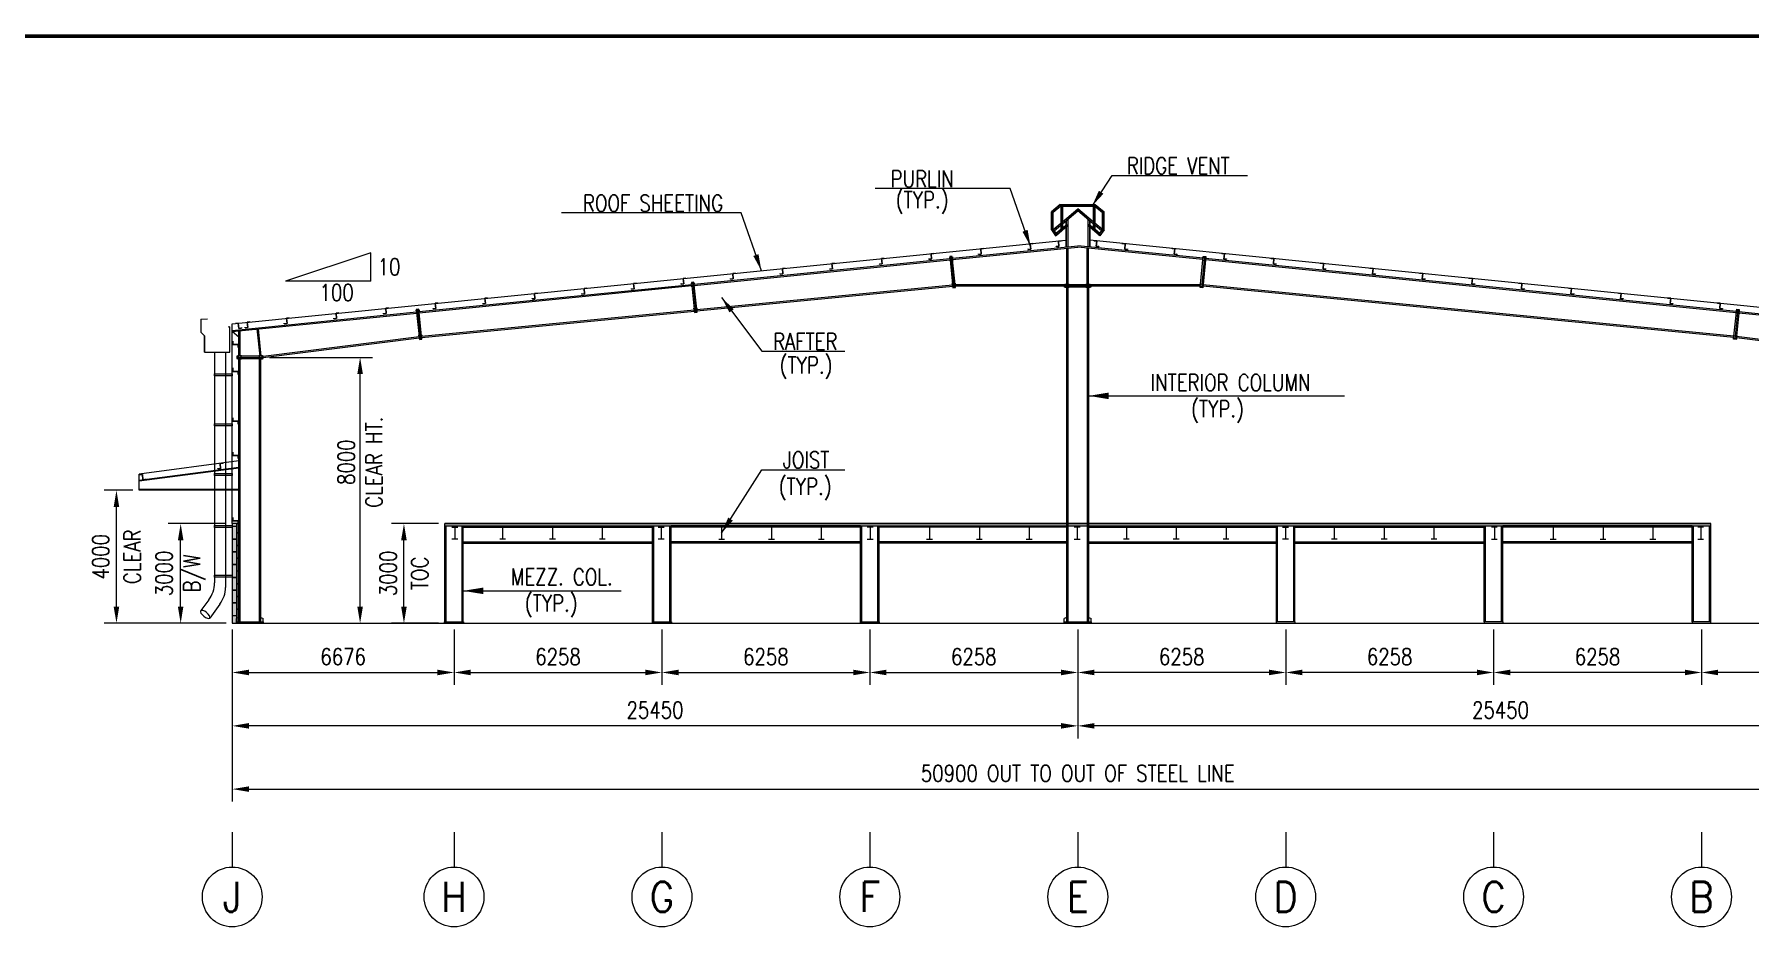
# Model space of a CAD drawing. Header units: millimetres. Extents: x 656141 to 1304589, y -54663 to 110742.
# Drawn here: x 808000 to 859633, y 69677 to 97071 of the extents above; entities that cross this region are included whole.
import ezdxf
from ezdxf.enums import TextEntityAlignment as Align

# ---------------------------------------------------------------- set-up
doc = ezdxf.new("R2010")
doc.units = ezdxf.units.MM
doc.header["$LTSCALE"] = 0.35
doc.header["$MEASUREMENT"] = 0
doc.linetypes.add('CENTER', pattern=[6884.562, 4302.852, -860.57, 860.57, -860.57])
doc.linetypes.add('CONTIN', pattern=[0, 0, 0])
doc.layers.get('0').update_dxf_attribs({"linetype": 'CONTIN'})
doc.layers.get('Defpoints').update_dxf_attribs({"linetype": 'CONTINUOUS'})
doc.layers.add('bORDER', color=1, linetype='CONTINUOUS', lineweight=70)
doc.styles.add('ARIAL', font='arial.ttf', dxfattribs={"width": 0.7})
doc.styles.add('S', font='simplex.shx')
doc.styles.add('SIMPLEX', font='simplex.shx', dxfattribs={"width": 0.8})
doc.dimstyles.new('Copy of 1-200', dxfattribs={"dimscale": 175, "dimtxt": 2, "dimasz": 2, "dimexe": 1.5, "dimexo": 0.75, "dimgap": 0.9, "dimtad": 1, "dimdec": 0, "dimzin": 0, "dimdsep": 46, "dimtxsty": 'SIMPLEX', "dimcen": 0.09, "dimclrd": 6, "dimclre": 6, "dimclrt": 7, "dimadec": 0, "dimazin": 0, "dimtfac": 1, "dimtdec": 0, "dimtmove": 0, "dimatfit": 3, "dimfxl": 1, "dimtolj": 1, "dimtzin": 0, "dimlwd": 0, "dimlwe": 0, "dimarcsym": 0})
doc.dimstyles.new('FOR PLAN', dxfattribs={"dimscale": 115, "dimtxt": 2, "dimasz": 2, "dimexe": 1.5, "dimexo": 0.75, "dimgap": 0.9, "dimtad": 1, "dimdec": 0, "dimzin": 0, "dimdsep": 46, "dimtxsty": 'SIMPLEX', "dimcen": 0.09, "dimclrd": 6, "dimclre": 6, "dimclrt": 7, "dimadec": 0, "dimazin": 0, "dimtfac": 1, "dimtdec": 0, "dimtmove": 0, "dimatfit": 3, "dimfxl": 1, "dimtolj": 1, "dimtzin": 0, "dimlwd": 0, "dimlwe": 0, "dimarcsym": 0})

# ---------------------------------------------------------------- blocks, each defined once
blk = doc.blocks.new('*D24')
at = {"color": 6, "linetype": 'ByBlock', "lineweight": 0}
for p, q in [((813958, 79162), (813958, 73983)), ((864858, 79162), (864858, 73983)), ((814458, 74358), (864358, 74358))]:
    blk.add_line(p, q, dxfattribs=at)
at = {"color": 6, "linetype": 'Continuous', "lineweight": 5}
for points in [[(814458, 74442), (814458, 74275), (813958, 74358)], [(864358, 74275), (864358, 74442), (864858, 74358)]]:
    blk.add_solid(points, dxfattribs=at)
at = {"layer": 'Defpoints', "color": 0, "linetype": 'Continuous', "lineweight": 5}
for p in [(813958, 79349), (864858, 79349), (864858, 74358)]:
    blk.add_point(p, dxfattribs=at)
at = {"color": 7, "linetype": 'Continuous', "lineweight": 0, "insert": (839408, 74833), "char_height": 500, "attachment_point": 5, "style": 'SIMPLEX'}
blk.add_mtext('\\A1;{50900 \\Fsimplex.shx|c1;OUT TO OUT OF STEEL LINE }', dxfattribs=at)
blk = doc.blocks.new('*D25')
at = {"color": 6, "linetype": 'ByBlock', "lineweight": 0}
for p, q in [((839408, 79162), (839408, 75886)), ((864858, 79162), (864858, 75886)), ((864358, 76261), (839908, 76261))]:
    blk.add_line(p, q, dxfattribs=at)
at = {"color": 6, "linetype": 'Continuous', "lineweight": 5}
for points in [[(839908, 76345), (839908, 76178), (839408, 76261)], [(864358, 76178), (864358, 76345), (864858, 76261)]]:
    blk.add_solid(points, dxfattribs=at)
at = {"layer": 'Defpoints', "color": 0, "linetype": 'Continuous', "lineweight": 5}
for p in [(839408, 79349), (864858, 79349), (839408, 76261)]:
    blk.add_point(p, dxfattribs=at)
at = {"color": 7, "linetype": 'Continuous', "lineweight": 0, "insert": (852133, 76736), "char_height": 500, "attachment_point": 5, "style": 'SIMPLEX'}
blk.add_mtext('\\A1;{25450}', dxfattribs=at)
blk = doc.blocks.new('*D26')
at = {"color": 6, "linetype": 'ByBlock', "lineweight": 0}
for p, q in [((813958, 79162), (813958, 75886)), ((839408, 79162), (839408, 75886)), ((838908, 76261), (814458, 76261))]:
    blk.add_line(p, q, dxfattribs=at)
at = {"color": 6, "linetype": 'Continuous', "lineweight": 5}
for points in [[(814458, 76345), (814458, 76178), (813958, 76261)], [(838908, 76178), (838908, 76345), (839408, 76261)]]:
    blk.add_solid(points, dxfattribs=at)
at = {"layer": 'Defpoints', "color": 0, "linetype": 'Continuous', "lineweight": 5}
for p in [(813958, 79349), (839408, 79349), (813958, 76261)]:
    blk.add_point(p, dxfattribs=at)
at = {"color": 7, "linetype": 'Continuous', "lineweight": 0, "insert": (826683, 76736), "char_height": 500, "attachment_point": 5, "style": 'SIMPLEX'}
blk.add_mtext('\\A1;{25450}', dxfattribs=at)
blk = doc.blocks.new('*D27')
at = {"color": 6, "linetype": 'ByBlock', "lineweight": 0}
for p, q in [((858182, 79162), (858182, 77493)), ((864858, 79162), (864858, 77493)), ((864358, 77868), (858682, 77868))]:
    blk.add_line(p, q, dxfattribs=at)
at = {"color": 6, "linetype": 'Continuous', "lineweight": 5}
for points in [[(858682, 77952), (858682, 77785), (858182, 77868)], [(864358, 77785), (864358, 77952), (864858, 77868)]]:
    blk.add_solid(points, dxfattribs=at)
at = {"layer": 'Defpoints', "color": 0, "linetype": 'Continuous', "lineweight": 5}
for p in [(858182, 79349), (864858, 79349), (858182, 77868)]:
    blk.add_point(p, dxfattribs=at)
at = {"color": 7, "linetype": 'Continuous', "lineweight": 0, "insert": (861520, 78343), "char_height": 500, "attachment_point": 5, "style": 'SIMPLEX'}
blk.add_mtext('\\A1;{6676}', dxfattribs=at)
blk = doc.blocks.new('*D28')
at = {"color": 6, "linetype": 'ByBlock', "lineweight": 0}
for p, q in [((851924, 79162), (851924, 77493)), ((858182, 79162), (858182, 77493)), ((857682, 77868), (852424, 77868))]:
    blk.add_line(p, q, dxfattribs=at)
at = {"color": 6, "linetype": 'Continuous', "lineweight": 5}
for points in [[(852424, 77952), (852424, 77785), (851924, 77868)], [(857682, 77785), (857682, 77952), (858182, 77868)]]:
    blk.add_solid(points, dxfattribs=at)
at = {"layer": 'Defpoints', "color": 0, "linetype": 'Continuous', "lineweight": 5}
for p in [(851924, 79349), (858182, 79349), (851924, 77868)]:
    blk.add_point(p, dxfattribs=at)
at = {"color": 7, "linetype": 'Continuous', "lineweight": 0, "insert": (855053, 78343), "char_height": 500, "attachment_point": 5, "style": 'SIMPLEX'}
blk.add_mtext('\\A1;6258', dxfattribs=at)
blk = doc.blocks.new('*D29')
at = {"color": 6, "linetype": 'ByBlock', "lineweight": 0}
for p, q in [((845666, 79162), (845666, 77493)), ((851924, 79162), (851924, 77493)), ((851424, 77868), (846166, 77868))]:
    blk.add_line(p, q, dxfattribs=at)
at = {"color": 6, "linetype": 'Continuous', "lineweight": 5}
for points in [[(846166, 77952), (846166, 77785), (845666, 77868)], [(851424, 77785), (851424, 77952), (851924, 77868)]]:
    blk.add_solid(points, dxfattribs=at)
at = {"layer": 'Defpoints', "color": 0, "linetype": 'Continuous', "lineweight": 5}
for p in [(845666, 79349), (851924, 79349), (845666, 77868)]:
    blk.add_point(p, dxfattribs=at)
at = {"color": 7, "linetype": 'Continuous', "lineweight": 0, "insert": (848795, 78343), "char_height": 500, "attachment_point": 5, "style": 'SIMPLEX'}
blk.add_mtext('\\A1;6258', dxfattribs=at)
blk = doc.blocks.new('*D30')
at = {"color": 6, "linetype": 'ByBlock', "lineweight": 0}
for p, q in [((839408, 79162), (839408, 77493)), ((845666, 79162), (845666, 77493)), ((845166, 77868), (839908, 77868))]:
    blk.add_line(p, q, dxfattribs=at)
at = {"color": 6, "linetype": 'Continuous', "lineweight": 5}
for points in [[(839908, 77952), (839908, 77785), (839408, 77868)], [(845166, 77785), (845166, 77952), (845666, 77868)]]:
    blk.add_solid(points, dxfattribs=at)
at = {"layer": 'Defpoints', "color": 0, "linetype": 'Continuous', "lineweight": 5}
for p in [(839408, 79349), (845666, 79349), (839408, 77868)]:
    blk.add_point(p, dxfattribs=at)
at = {"color": 7, "linetype": 'Continuous', "lineweight": 0, "insert": (842537, 78343), "char_height": 500, "attachment_point": 5, "style": 'SIMPLEX'}
blk.add_mtext('\\A1;6258', dxfattribs=at)
blk = doc.blocks.new('*D31')
at = {"color": 6, "linetype": 'ByBlock', "lineweight": 0}
for p, q in [((813958, 79162), (813958, 77493)), ((820634, 79162), (820634, 77493)), ((814458, 77868), (820134, 77868))]:
    blk.add_line(p, q, dxfattribs=at)
at = {"color": 6, "linetype": 'Continuous', "lineweight": 5}
for points in [[(814458, 77952), (814458, 77785), (813958, 77868)], [(820134, 77785), (820134, 77952), (820634, 77868)]]:
    blk.add_solid(points, dxfattribs=at)
at = {"layer": 'Defpoints', "color": 0, "linetype": 'Continuous', "lineweight": 5}
for p in [(813958, 79349), (820634, 79349), (820634, 77868)]:
    blk.add_point(p, dxfattribs=at)
at = {"color": 7, "linetype": 'Continuous', "lineweight": 0, "insert": (817296, 78343), "char_height": 500, "attachment_point": 5, "style": 'SIMPLEX'}
blk.add_mtext('\\A1;{6676}', dxfattribs=at)
blk = doc.blocks.new('*D32')
at = {"color": 6, "linetype": 'ByBlock', "lineweight": 0}
for p, q in [((820634, 79162), (820634, 77493)), ((826892, 79162), (826892, 77493)), ((821134, 77868), (826392, 77868))]:
    blk.add_line(p, q, dxfattribs=at)
at = {"color": 6, "linetype": 'Continuous', "lineweight": 5}
for points in [[(821134, 77952), (821134, 77785), (820634, 77868)], [(826392, 77785), (826392, 77952), (826892, 77868)]]:
    blk.add_solid(points, dxfattribs=at)
at = {"layer": 'Defpoints', "color": 0, "linetype": 'Continuous', "lineweight": 5}
for p in [(820634, 79349), (826892, 79349), (826892, 77868)]:
    blk.add_point(p, dxfattribs=at)
at = {"color": 7, "linetype": 'Continuous', "lineweight": 0, "insert": (823763, 78343), "char_height": 500, "attachment_point": 5, "style": 'SIMPLEX'}
blk.add_mtext('\\A1;6258', dxfattribs=at)
blk = doc.blocks.new('*D33')
at = {"color": 6, "linetype": 'ByBlock', "lineweight": 0}
for p, q in [((826892, 79162), (826892, 77493)), ((833150, 79162), (833150, 77493)), ((827392, 77868), (832650, 77868))]:
    blk.add_line(p, q, dxfattribs=at)
at = {"color": 6, "linetype": 'Continuous', "lineweight": 5}
for points in [[(827392, 77952), (827392, 77785), (826892, 77868)], [(832650, 77785), (832650, 77952), (833150, 77868)]]:
    blk.add_solid(points, dxfattribs=at)
at = {"layer": 'Defpoints', "color": 0, "linetype": 'Continuous', "lineweight": 5}
for p in [(826892, 79349), (833150, 79349), (833150, 77868)]:
    blk.add_point(p, dxfattribs=at)
at = {"color": 7, "linetype": 'Continuous', "lineweight": 0, "insert": (830021, 78343), "char_height": 500, "attachment_point": 5, "style": 'SIMPLEX'}
blk.add_mtext('\\A1;6258', dxfattribs=at)
blk = doc.blocks.new('*D34')
at = {"color": 6, "linetype": 'ByBlock', "lineweight": 0}
for p, q in [((833150, 79162), (833150, 77493)), ((839408, 79162), (839408, 77493)), ((833650, 77868), (838908, 77868))]:
    blk.add_line(p, q, dxfattribs=at)
at = {"color": 6, "linetype": 'Continuous', "lineweight": 5}
for points in [[(833650, 77952), (833650, 77785), (833150, 77868)], [(838908, 77785), (838908, 77952), (839408, 77868)]]:
    blk.add_solid(points, dxfattribs=at)
at = {"layer": 'Defpoints', "color": 0, "linetype": 'Continuous', "lineweight": 5}
for p in [(833150, 79349), (839408, 79349), (839408, 77868)]:
    blk.add_point(p, dxfattribs=at)
at = {"color": 7, "linetype": 'Continuous', "lineweight": 0, "insert": (836279, 78343), "char_height": 500, "attachment_point": 5, "style": 'SIMPLEX'}
blk.add_mtext('\\A1;6258', dxfattribs=at)
blk = doc.blocks.new('ZCOL')
for p, q in [((10.2, 0), (0, 0)), ((0, 0), (0, -25.4)), ((10.2, -2.5), (10.2, 0)), ((-10.2, -25.4), (-10.2, -22.9)), ((0, -25.4), (-10.2, -25.4))]:
    blk.add_line(p, q)
blk = doc.blocks.new('*D35')
at = {"color": 6, "lineweight": 0}
for p, q in [((813770, 82349), (812030, 82349)), ((812405, 79849), (812405, 81849)), ((813770, 79349), (812030, 79349))]:
    blk.add_line(p, q, dxfattribs=at)
at = {"color": 6, "linetype": 'Continuous', "lineweight": 5}
for points in [[(812488, 81849), (812322, 81849), (812405, 82349)], [(812322, 79849), (812488, 79849), (812405, 79349)]]:
    blk.add_solid(points, dxfattribs=at)
at = {"layer": 'Defpoints', "color": 0, "linetype": 'Continuous', "lineweight": 5}
for p in [(812405, 82349), (813958, 82349), (813958, 79349)]:
    blk.add_point(p, dxfattribs=at)
at = {"color": 7, "linetype": 'Continuous', "lineweight": 0, "insert": (812405, 80849), "char_height": 500, "attachment_point": 5, "rotation": 90, "style": 'SIMPLEX'}
blk.add_mtext('\\A1;{3000\\PB/W }', dxfattribs=at)
blk = doc.blocks.new('A$C30A86DD2')
at = {"color": 1, "lineweight": 20}
for p, q in [((0, 358), (176, 358)), ((176, 0), (0, 0)), ((88, 358), (88, 0))]:
    blk.add_line(p, q, dxfattribs=at)
blk = doc.blocks.new('A1-SHEET')
at = {"layer": 'bORDER', "color": 5, "const_width": 0.75}
blk.add_lwpolyline([(-129.02, 593.98), (-840, 593.98), (-840, 0), (-129.02, 0)], dxfattribs=at)
at = {"style": 'ARIAL'}
for tag, height, p in [('00', 2.28, (-118.81, 164.19)), ('16.DEC.14', 2.28, (-102.91, 164.19)), ('ISSUED_FOR_PROPOSAL', 2.28, (-64.79, 164.19)), ('--', 2.28, (-29.6, 164.19)), ('PMJ', 2.28, (-17.64, 164.19)), ('PMJ', 2.28, (-5.37, 164.19)), ('WAREHOUSE', 3.6, (-65.79, 143.67)), ('GHANA_COMMODITY_EXCHANGE', 3.6, (-62.51, 122.94)), ('CNNN-XXX', 2.28, (-104.32, 22.4)), ('01', 2.28, (-68.58, 22.4)), ('01', 2.28, (-38.97, 22.4)), ('16.DEC.14', 2.28, (-11.38, 22.4)), ('COLUMN_LAYOUT_PLAN', 3.6, (-68.41, 9.17)), ('01', 3.6, (-11.52, 7.45))]:
    blk.add_attdef(tag, text='', height=height, dxfattribs=at).set_placement(p, align=Align.MIDDLE_CENTER)
blk = doc.blocks.new('*D36')
at = {"color": 6, "linetype": 'ByBlock', "lineweight": 0}
for p, q in [((815081, 87349), (818182, 87349)), ((817807, 79849), (817807, 86849)), ((815081, 79349), (818182, 79349))]:
    blk.add_line(p, q, dxfattribs=at)
at = {"color": 6, "linetype": 'Continuous', "lineweight": 5}
for points in [[(817890, 86849), (817723, 86849), (817807, 87349)], [(817723, 79849), (817890, 79849), (817807, 79349)]]:
    blk.add_solid(points, dxfattribs=at)
at = {"layer": 'Defpoints', "color": 0, "linetype": 'Continuous', "lineweight": 5}
for p in [(814893, 87349), (817807, 87349), (814893, 79349)]:
    blk.add_point(p, dxfattribs=at)
at = {"color": 7, "linetype": 'Continuous', "lineweight": 0, "insert": (817807, 84195), "char_height": 500, "attachment_point": 5, "rotation": 90, "style": 'SIMPLEX'}
blk.add_mtext('\\A1;{8000\\PCLEAR HT.}', dxfattribs=at)
blk = doc.blocks.new('*D37')
at = {"color": 6, "linetype": 'ByBlock', "lineweight": 0}
for p, q in [((820167, 82349), (818751, 82349)), ((819126, 79849), (819126, 81849)), ((820163, 79349), (818751, 79349))]:
    blk.add_line(p, q, dxfattribs=at)
at = {"color": 6, "linetype": 'Continuous', "lineweight": 5}
for points in [[(819209, 81849), (819042, 81849), (819126, 82349)], [(819042, 79849), (819209, 79849), (819126, 79349)]]:
    blk.add_solid(points, dxfattribs=at)
at = {"layer": 'Defpoints', "color": 0, "linetype": 'Continuous', "lineweight": 5}
for p in [(819126, 82349), (820354, 82349), (820350, 79349)]:
    blk.add_point(p, dxfattribs=at)
at = {"color": 7, "linetype": 'Continuous', "lineweight": 0, "char_height": 500, "attachment_point": 5, "rotation": 90, "style": 'SIMPLEX'}
for s, insert in [('\\A1;{3000', (818651, 80849)), ('TOC}', (819601, 80849))]:
    blk.add_mtext(s, dxfattribs=dict(at, insert=insert))
blk = doc.blocks.new('A$C75F93C69')
at = {"lineweight": 0}
for p, q in [((97, 472), (0, 391)), ((0, 189), (0, 391)), ((18, 382), (0, 391)), ((98, 469), (3, 389)), ((3, 190), (3, 389)), ((104, 454), (18, 382)), ((97, 472), (489, 472)), ((104, 454), (97, 472)), ((98, 469), (488, 469)), ((104, 468), (104, 193)), ((104, 468), (121, 468)), ((119, 468), (119, 193)), ((121, 468), (121, 193)), ((121, 454), (464, 454)), ((121, 280), (293, 424)), ((121, 277), (293, 421)), ((121, 257), (293, 401)), ((464, 280), (293, 424)), ((464, 277), (293, 421)), ((464, 257), (293, 401)), ((464, 468), (464, 193)), ((482, 468), (464, 468)), ((467, 468), (467, 193)), ((482, 454), (489, 472)), ((482, 468), (482, 193)), ((482, 454), (568, 382)), ((488, 469), (583, 389)), ((489, 472), (586, 391)), ((568, 382), (586, 391)), ((583, 190), (583, 389)), ((586, 189), (586, 391)), ((18, 194), (0, 189)), ((18, 194), (18, 382)), ((18, 193), (104, 265)), ((18, 194), (49, 150)), ((20, 192), (104, 262)), ((28, 179), (104, 242)), ((42, 144), (104, 195)), ((52, 132), (178, 238)), ((54, 130), (180, 236)), ((121, 193), (104, 193)), ((121, 210), (169, 250)), ((159, 289), (159, 242)), ((159, 219), (159, 73)), ((162, 291), (162, 244)), ((162, 221), (162, 0)), ((169, 250), (180, 236)), ((182, 308), (182, 73)), ((404, 308), (404, 73)), ((417, 250), (406, 236)), ((532, 130), (406, 236)), ((534, 132), (408, 238)), ((464, 210), (417, 250)), ((424, 291), (424, 244)), ((424, 221), (424, 0)), ((427, 289), (427, 242)), ((427, 219), (427, 73)), ((464, 193), (482, 193)), ((568, 194), (482, 265)), ((566, 192), (482, 262)), ((557, 179), (482, 242)), ((543, 144), (482, 195)), ((568, 194), (537, 150)), ((568, 194), (568, 382)), ((568, 194), (586, 189)), ((0, 189), (46, 123)), ((3, 190), (48, 125)), ((42, 144), (54, 130)), ((46, 123), (60, 134)), ((59, 135), (60, 134)), ((159, 73), (159, 0)), ((159, 0), (182, 0)), ((182, 73), (182, 0)), ((404, 73), (404, 0)), ((427, 0), (404, 0)), ((427, 73), (427, 0)), ((526, 135), (525, 134)), ((540, 123), (525, 134)), ((543, 144), (532, 130)), ((583, 190), (538, 125)), ((586, 189), (540, 123))]:
    blk.add_line(p, q, dxfattribs=at)
blk = doc.blocks.new('*D47')
at = {"color": 6, "lineweight": 0}
for p, q in [((810970, 83349), (810098, 83349)), ((810473, 79849), (810473, 82849)), ((813770, 79349), (810098, 79349))]:
    blk.add_line(p, q, dxfattribs=at)
at = {"color": 6, "linetype": 'Continuous', "lineweight": 5}
for points in [[(810556, 82849), (810389, 82849), (810473, 83349)], [(810389, 79849), (810556, 79849), (810473, 79349)]]:
    blk.add_solid(points, dxfattribs=at)
at = {"layer": 'Defpoints', "color": 0, "linetype": 'Continuous', "lineweight": 5}
for p in [(810473, 83349), (811158, 83349), (813958, 79349)]:
    blk.add_point(p, dxfattribs=at)
at = {"color": 7, "linetype": 'Continuous', "lineweight": 0, "char_height": 500, "attachment_point": 5, "rotation": 90, "style": 'SIMPLEX'}
for s, insert in [('CLEAR}', (810948, 81349)), ('\\A1;{4000', (809998, 81349))]:
    blk.add_mtext(s, dxfattribs=dict(at, insert=insert))

msp = doc.modelspace()

# ---------------------------------------------------------------- hatches: boundary and pattern name
at = {"lineweight": 0}
msp.add_hatch(color=254, dxfattribs=at).paths.add_polyline_path([(813957.8, 82349.2), (813957.8, 79349.2), (814157.8, 79349.2), (814157.8, 82349.2)])
h = msp.add_hatch(dxfattribs=at)
h.set_pattern_fill('AR-B816C', color=252, scale=24, angle=90, style=0)
h.set_pattern_definition([(90, (-43945.86, -297895.15), (-192, 192), [375, -9]), (90, (-43954.86, -298087.15), (-192, 192), [375, -9]), (180, (-43945.86, -297895.15), (-192, -192), [-201, 183]), (180, (-43945.86, -297904.15), (-192, -192), [-201, 183])])
h.paths.add_polyline_path([(813957.8, 82349.2), (813957.8, 79349.2), (814157.8, 79349.2), (814157.8, 82349.2)])
at = {"linetype": 'Continuous', "lineweight": 0}
h = msp.add_hatch(dxfattribs=at)
h.set_pattern_fill('CHECKERED', color=251, scale=25)
h.set_pattern_definition([(0, (5567.81, -51890.243), (25, 25), [25, -25]), (90, (5580.31, -51877.743), (-25, 25), [25, -25])])
h.paths.add_polyline_path([(858461.3, 82278.9), (820354.2, 82278.9), (820354.2, 82349.2), (858461.3, 82349.2)])
h = msp.add_hatch(dxfattribs=at)
h.set_pattern_fill('CHECKERED', color=251, scale=25)
h.set_pattern_definition([(0, (5567.798, -35342.798), (25, 25), [25, -25]), (90, (5580.298, -35330.298), (-25, 25), [25, -25])])
h.paths.add_polyline_path([(820963.3, 82278.9), (827187, 82278.9)], flags=16)
h = msp.add_hatch(dxfattribs=at)
h.set_pattern_fill('CHECKERED', color=251, scale=25, angle=180)
h.set_pattern_definition([(180, (1673247.798, -35342.798), (-25, 25), [25, -25]), (90, (1673235.298, -35330.298), (25, 25), [25, -25])])
h.paths.add_polyline_path([(857852.2, 82278.9), (851628.6, 82278.9)], flags=16)

# ---------------------------------------------------------------- linework, layer by layer
at = {"color": 5, "lineweight": 0}
for p, q in [((813957.8, 88364.1), (839047.8, 90873.1)), ((864857.8, 88364.1), (839767.8, 90873.1)), ((813957.8, 82349.2), (813957.8, 88364.1))]:
    msp.add_line(p, q, dxfattribs=at)
at = {"extrusion": (0, 0, -1)}
for p, q in [((834993.9, 90470.4), (835074.8, 90478.5)), ((835010, 90309.3), (834993.9, 90470.4)), ((835074.8, 90478.5), (835076.4, 90462.4)), ((834927.6, 90317.4), (834929.2, 90301.2)), ((834929.2, 90301.2), (835010, 90309.3))]:
    msp.add_line(p, q, dxfattribs=at)
at = {"lineweight": 0}
for p, q in [((835630.4, 90388.2), (835554.5, 90380.6)), ((835554.5, 90380.6), (835648, 89440.5)), ((835592.4, 90384.4), (835686, 89444.3)), ((835723.9, 89448.1), (835630.4, 90388.2)), ((835636, 90330.9), (839407.8, 90708.1)), ((835639.8, 90293), (839407.8, 90669.8)), ((839078.3, 89541.6), (839078.3, 90631.9)), ((839116.4, 89541.6), (839116.4, 90635.7)), ((843179.5, 90330.9), (839407.8, 90708.1)), ((843175.8, 90293), (839407.8, 90669.8)), ((839693.7, 89541.6), (839693.7, 90635.7)), ((839731.8, 89541.6), (839731.8, 90631.9)), ((843091.7, 89448.1), (843185.2, 90388.2)), ((843223.2, 90384.4), (843129.6, 89444.3)), ((843261.1, 90380.6), (843167.6, 89440.5)), ((843185.2, 90388.2), (843261.1, 90380.6)), ((827862.2, 89553.5), (835560.2, 90323.3)), ((827866.1, 89515.6), (835564, 90285.4)), ((835659.4, 90352.8), (835533.1, 90340.1)), ((835667, 90276.9), (835540.6, 90264.3)), ((843148.6, 90276.9), (843275, 90264.3)), ((843156.2, 90352.8), (843282.5, 90340.1)), ((859230, 88687.6), (843251.6, 90285.4)), ((859233.8, 88725.5), (843255.4, 90323.3)), ((819581.8, 88725.5), (827786.4, 89546)), ((819585.6, 88687.6), (827790.2, 89508.1)), ((827939.6, 88789.7), (835638.7, 89534.3)), ((827943.4, 88751.9), (835642.5, 89496.4)), ((835737.8, 89564.3), (835611.4, 89551.7)), ((835745.3, 89488.5), (835619, 89475.9)), ((835648, 89440.5), (835723.9, 89448.1)), ((839078.2, 79387.3), (839078.3, 89466.2)), ((839116.3, 79387.3), (839116.4, 89466.2)), ((839699.2, 79387.3), (839699.3, 89466.2)), ((839737.3, 79387.3), (839737.4, 89466.2)), ((843070.2, 89488.5), (843196.6, 89475.9)), ((843077.8, 89564.3), (843204.2, 89551.7)), ((843167.6, 89440.5), (843091.7, 89448.1)), ((859155.3, 87950.8), (843173.1, 89496.4)), ((859159.1, 87988.7), (843176.9, 89534.3)), ((813957.8, 88163.1), (819505.9, 88717.9)), ((813957.8, 88124.8), (819509.8, 88680)), ((819603.5, 88762.1), (819477.2, 88749.5)), ((819611.1, 88686.3), (819484.7, 88673.7)), ((819574.5, 88797.5), (819498.6, 88789.9)), ((819498.6, 88789.9), (819590.2, 87886.8)), ((819536.6, 88793.7), (819628.1, 87890.6)), ((819666, 87894.4), (819574.5, 88797.5)), ((819656.5, 87988.7), (827863.8, 88782.4)), ((819660.3, 87950.8), (827867.6, 88744.5)), ((859149.6, 87894.4), (859241.1, 88797.5)), ((859279, 88793.7), (859187.5, 87890.6)), ((859204.5, 88686.3), (859330.9, 88673.7)), ((859212.1, 88762.1), (859338.4, 88749.5)), ((859317, 88789.9), (859225.4, 87886.8)), ((859241.1, 88797.5), (859317, 88789.9)), ((864857.8, 88124.8), (859305.8, 88680)), ((864857.8, 88163.1), (859309.7, 88717.9)), ((814157.8, 87387.3), (814157.8, 88144.8)), ((814195.9, 87387.3), (814195.9, 88148.6)), ((814797.4, 87387), (814711.6, 88208.9)), ((814736.8, 88211.9), (814822.6, 87390.1)), ((814887, 87387.8), (819580.9, 87979.5)), ((814887, 87349.2), (819584.7, 87941.5)), ((819679.9, 88010.7), (819553.5, 87998)), ((819687.5, 87934.9), (819561.1, 87922.2)), ((819590.2, 87886.8), (819666, 87894.4)), ((859128.1, 87934.9), (859254.5, 87922.2)), ((859135.7, 88010.7), (859262.1, 87998)), ((859225.4, 87886.8), (859149.6, 87894.4)), ((863928.6, 87342.5), (859230.9, 87941.5)), ((863928.6, 87381), (859234.7, 87979.5)), ((814887, 87387.3), (814100.7, 87387.3)), ((814100.7, 87387.3), (814100.7, 87311.1)), ((814100.7, 87349.2), (814887, 87349.2)), ((814100.7, 87311.1), (814887, 87311.1)), ((814138.8, 87412.7), (814138.8, 87285.7)), ((814157.8, 85412.3), (814157.8, 87311.1)), ((814195.9, 85412.3), (814195.9, 87311.1)), ((814215, 87412.7), (814215, 87285.7)), ((814763.3, 87412.7), (814763.3, 87285.7)), ((814778.8, 79387.3), (814778.8, 87311.1)), ((814816.9, 79387.3), (814816.9, 87311.1)), ((814845.6, 87412.7), (814845.6, 87285.7)), ((814887, 87311.1), (814887, 87387.3)), ((814157.8, 79387.3), (814157.8, 85445.1)), ((814195.9, 79387.3), (814195.9, 85445.1)), ((820354.2, 79387.3), (820354.2, 82349.2)), ((820392.3, 79387.3), (820392.3, 82278.9)), ((820875.2, 79387.3), (820875.2, 82278.9)), ((820913.3, 79387.3), (820913.3, 82278.9)), ((820913.3, 82278.9), (826612.2, 82278.9)), ((820913.3, 82240.8), (826612.2, 82240.8)), ((826612.2, 79387.3), (826612.2, 82278.9)), ((826650.3, 79387.3), (826650.3, 82278.9)), ((827133.2, 79387.3), (827133.2, 82278.9)), ((827171.3, 79387.3), (827171.3, 82278.9)), ((832870.2, 82278.9), (827171.3, 82278.9)), ((832870.2, 82240.8), (827171.3, 82240.8)), ((832870.2, 79387.3), (832870.2, 82278.9)), ((832908.3, 79387.3), (832908.3, 82278.9)), ((833391.2, 79387.3), (833391.2, 82278.9)), ((833429.3, 79387.3), (833429.3, 82278.9)), ((839080.3, 82240.8), (833429.3, 82240.8)), ((839735.3, 82240.8), (845386.2, 82240.8)), ((845386.2, 79387.3), (845386.2, 82278.9)), ((845424.3, 79387.3), (845424.3, 82278.9)), ((845907.2, 79387.3), (845907.2, 82278.9)), ((845945.3, 79387.3), (845945.3, 82278.9)), ((845945.3, 82278.9), (851644.2, 82278.9)), ((845945.3, 82240.8), (851644.2, 82240.8)), ((851644.2, 79387.3), (851644.2, 82278.9)), ((851682.3, 79387.3), (851682.3, 82278.9)), ((852165.2, 79387.3), (852165.2, 82278.9)), ((852203.3, 79387.3), (852203.3, 82278.9)), ((857902.2, 82278.9), (852203.3, 82278.9)), ((857902.2, 82240.8), (852203.3, 82240.8)), ((857902.2, 79387.3), (857902.2, 82278.9)), ((857940.3, 79387.3), (857940.3, 82278.9)), ((858423.2, 79387.3), (858423.2, 82278.9)), ((858461.3, 79387.3), (858461.3, 82278.9)), ((820913.3, 81801), (826612.2, 81801)), ((820913.3, 81762.9), (826612.2, 81762.9)), ((832870.2, 81801), (827171.3, 81801)), ((832870.2, 81762.9), (827171.3, 81762.9)), ((839078.2, 81801), (833429.3, 81801)), ((839078.2, 81762.9), (833429.3, 81762.9)), ((839737.3, 81801), (845386.2, 81801)), ((839737.3, 81762.9), (845386.2, 81762.9)), ((845945.3, 81801), (851644.2, 81801)), ((845945.3, 81762.9), (851644.2, 81762.9)), ((857902.2, 81801), (852203.3, 81801)), ((857902.2, 81762.9), (852203.3, 81762.9)), ((814157.8, 79521.1), (814081.6, 79488.9)), ((814816.9, 79521.1), (814893.1, 79488.9)), ((839078.2, 79521.1), (839002, 79488.9)), ((839737.3, 79521.1), (839813.5, 79488.9)), ((814081.6, 79387.3), (814081.6, 79488.9)), ((814081.6, 79349.2), (814081.6, 79387.3)), ((814081.6, 79387.3), (814893.1, 79387.3)), ((814893.1, 79349.2), (814081.6, 79349.2)), ((814157.8, 79387.3), (814816.9, 79387.3)), ((814893.1, 79387.3), (814893.1, 79488.9)), ((814893.1, 79387.3), (814893.1, 79349.2)), ((839002, 79387.3), (839002, 79488.9)), ((839002, 79349.2), (839002, 79387.3)), ((839002, 79387.3), (839813.5, 79387.3)), ((839813.5, 79349.2), (839002, 79349.2)), ((839078.2, 79387.3), (839737.3, 79387.3)), ((839813.5, 79387.3), (839813.5, 79488.9)), ((839813.5, 79387.3), (839813.5, 79349.2))]:
    msp.add_line(p, q, dxfattribs=at)
at = {"linetype": 'Continuous', "lineweight": 0}
for p, q in [((835718.3, 89542), (843101.1, 89542)), ((835718.3, 89503.9), (843097.3, 89503.9)), ((839041.8, 89440.4), (839041.8, 89567.4)), ((839140.8, 89440.4), (839140.8, 89567.4)), ((839674.8, 89440.4), (839674.8, 89567.4)), ((839773.8, 89440.4), (839773.8, 89567.4)), ((813957.8, 88163.1), (813961.6, 88125.2)), ((813961.6, 88125.2), (814157.8, 87968.7)), ((813957.8, 79349.2), (864857.8, 79349.2))]:
    msp.add_line(p, q, dxfattribs=at)
at = {"color": 4, "linetype": 'Continuous', "lineweight": 0}
for p, q in [((813013.6, 88501.8), (813213.4, 88512.3)), ((813013.6, 88501.8), (813013.6, 88112.7)), ((813124.8, 88001.5), (813013.6, 88112.7)), ((813124.8, 88001.5), (813124.8, 87502.6)), ((813124.8, 87502.6), (813124.8, 88001.5)), ((813889, 87502.6), (813889, 88268.6)), ((813426.4, 87502.6), (813426.4, 80565.1)), ((813754.5, 87502.6), (813754.5, 80565.1)), ((813754.5, 80565.1), (813754.5, 80428.5)), ((813248.4, 80054.1), (813008.4, 79728.2)), ((813584, 79927), (813280.4, 79507))]:
    msp.add_line(p, q, dxfattribs=at)
at = {"linetype": 'CENTER', "lineweight": 0, "ltscale": 100}
msp.add_line((813889, 88268.6), (813835.8, 88263.3), dxfattribs=at)
at = {"color": 251, "linetype": 'Continuous', "lineweight": 0}
msp.add_line((820354.2, 82349.2), (858461.3, 82349.2), dxfattribs=at)
at = {"color": 1, "linetype": 'ByBlock', "lineweight": 0}
for p, q in [((813957.8, 73058.2), (813957.8, 72013.5)), ((820633.8, 73058.2), (820633.8, 72013.5)), ((826891.8, 73058.2), (826891.8, 72013.5)), ((833149.8, 73058.2), (833149.8, 72013.5)), ((839407.8, 73058.2), (839407.8, 72013.5)), ((845665.8, 73058.2), (845665.8, 72013.5)), ((851923.8, 73058.2), (851923.8, 72013.5)), ((858181.8, 73058.2), (858181.8, 72013.5))]:
    msp.add_line(p, q, dxfattribs=at)
at = {"linetype": 'Continuous', "lineweight": 0}
for points in [[(839004.3, 89541.6), (839805.7, 89541.6), (839805.7, 89466.2), (839004.3, 89466.2)], [(820350.2, 79387.3), (820918.6, 79387.3), (820918.6, 79349.2), (820350.2, 79349.2)], [(826608.2, 79387.3), (827176.6, 79387.3), (827176.6, 79349.2), (826608.2, 79349.2)], [(832866.2, 79387.3), (833434.6, 79387.3), (833434.6, 79349.2), (832866.2, 79349.2)], [(845949.3, 79387.3), (845381, 79387.3), (845381, 79349.2), (845949.3, 79349.2)], [(852207.3, 79387.3), (851639, 79387.3), (851639, 79349.2), (852207.3, 79349.2)], [(858465.3, 79387.3), (857897, 79387.3), (857897, 79349.2), (858465.3, 79349.2)]]:
    msp.add_lwpolyline(points, close=True, dxfattribs=at)
at = {"color": 4, "linetype": 'Continuous', "lineweight": 0}
msp.add_lwpolyline([(813124.8, 87502.6), (813889, 87502.6)], dxfattribs=at)
at = {"color": 5, "linetype": 'CENTER', "lineweight": 0, "ltscale": 100}
for points in [[(813426.4, 86854.8), (813957.8, 86854.8), (813957.8, 86790.4), (813426.4, 86790.4)], [(813426.4, 85354.8), (813957.8, 85354.8), (813957.8, 85290.4), (813426.4, 85290.4)], [(813426.4, 83854.8), (813957.8, 83854.8), (813957.8, 83790.4), (813426.4, 83790.4)], [(813426.4, 82293.8), (813957.8, 82293.8), (813957.8, 82229.4), (813426.4, 82229.4)], [(813426.4, 80800.8), (813957.8, 80800.8), (813957.8, 80736.4), (813426.4, 80736.4)]]:
    msp.add_lwpolyline(points, close=True, dxfattribs=at)
at = {"color": 252, "lineweight": 0}
msp.add_lwpolyline([(813957.8, 82349.2), (813957.8, 79349.2), (814157.8, 79349.2), (814157.8, 82349.2)], close=True, dxfattribs=at)
at = {"color": 251, "linetype": 'Continuous', "lineweight": 0}
for points in [[(858461.3, 82349.2), (820354.2, 82349.2)], [(820354.2, 82278.9), (858461.3, 82278.9)]]:
    msp.add_lwpolyline(points, dxfattribs=at)
at = {"color": 1, "linetype": 'ByBlock', "lineweight": 0}
for centre in [(813957.8, 71113.5), (820633.8, 71113.5), (826891.8, 71113.5), (833149.8, 71113.5), (839407.8, 71113.5), (845665.8, 71113.5), (851923.8, 71113.5), (858181.8, 71113.5)]:
    msp.add_circle(centre, 900, dxfattribs=at)
at = {"color": 4, "linetype": 'Continuous', "lineweight": 0}
for centre, start in [((812603.8, 80565.1), 321.59623), ((812931.9, 80428.5), 322.43689)]:
    msp.add_arc(centre, 822.7, start, 0, dxfattribs=at)
at = {"color": 4, "linetype": 'Continuous', "lineweight": 0, "extrusion": (0, 0, -1)}
msp.add_ellipse((813143, 79615.9), major_axis=(137.4, -108.9), ratio=0.3921056, dxfattribs=at)

# ---------------------------------------------------------------- block references
at = {"lineweight": 0, "yscale": -6.3740158, "zscale": -6.3740158}
for p, xscale, rotation in [((836502.6, 90458.6), -8, 5.710591760000002), ((837995.2, 90607.8), -8, 5.710591760000002), ((838842.8, 90689.9), -8, 5.710591760000002), ((839962.8, 90690.9), 8, 354.2894082399999), ((840820.4, 90607.8), 8, 354.2894082399999), ((842313, 90458.6), 8, 354.2894082399999), ((843805.5, 90309.3), 8, 354.2894082399999), ((829039.8, 89712.3), -8, 5.710591760000002), ((830532.4, 89861.6), -8, 5.710591760000002), ((832024.9, 90010.8), -8, 5.710591760000002), ((833517.5, 90160.1), -8, 5.710591760000002), ((845298.1, 90160.1), 8, 354.2894082399999), ((846790.7, 90010.8), 8, 354.2894082399999), ((848283.2, 89861.6), 8, 354.2894082399999), ((849775.8, 89712.3), 8, 354.2894082399999), ((824562.2, 89264.5), -8, 5.710591760000002), ((826054.7, 89413.8), -8, 5.710591760000002), ((827547.3, 89563.1), -8, 5.710591760000002), ((851268.3, 89563.1), 8, 354.2894082399999), ((852760.9, 89413.8), 8, 354.2894082399999), ((854253.4, 89264.5), 8, 354.2894082399999), ((818591.9, 88667.5), -8, 5.710591760000002), ((820084.5, 88816.8), -8, 5.710591760000002), ((821577, 88966), -8, 5.710591760000002), ((823069.6, 89115.3), -8, 5.710591760000002), ((855746, 89115.3), 8, 354.2894082399999), ((857238.5, 88966), 8, 354.2894082399999), ((858731.1, 88816.8), 8, 354.2894082399999), ((814156, 88221.2), 8, 5.710596124006008), ((814426.7, 88248.3), -8, 5.710591760000002), ((815606.8, 88369), -8, 5.710591760000002), ((817099.4, 88518.3), -8, 5.710591760000002), ((814138.7, 87739.2), -7.999999999999995, 89.99998469999979), ((814138.7, 86929.2), -7.999999999999995, 89.99998469999983), ((814138.7, 85429.2), -7.999999999999995, 89.99998469999983), ((814138.7, 84400.2), -7.999999999999995, 89.99998469999981), ((814138.7, 82429.2), -7.999999999999995, 89.99998469999983)]:
    msp.add_blockref('ZCOL', p, dxfattribs=dict(at, xscale=xscale, rotation=rotation))
at = {"color": 0, "lineweight": 0, "ltscale": 0.1}
for p in [(820570.6, 81882.6), (822008.6, 81882.6), (823508.6, 81882.6), (825008.6, 81882.6), (826779.6, 81882.6), (840782.6, 81882.6), (842282.6, 81882.6), (843782.6, 81882.6), (845570.6, 81882.6), (847040.6, 81882.6), (848540.6, 81882.6), (850040.6, 81882.6)]:
    msp.add_blockref('A$C30A86DD2', p, dxfattribs=at)
at = {"color": 0, "lineweight": 0, "ltscale": 0.1, "xscale": -1}
for p in [(828775, 81882.6), (830275, 81882.6), (831775, 81882.6), (833245, 81882.6), (835033, 81882.6), (836533, 81882.6), (838033, 81882.6), (839478, 81882.6), (852036, 81882.6), (853807, 81882.6), (855307, 81882.6), (856807, 81882.6), (858245, 81882.6)]:
    msp.add_blockref('A$C30A86DD2', p, dxfattribs=at)

# ---------------------------------------------------------------- texts
at = {"linetype": 'ByBlock', "lineweight": 0, "style": 'S', "width": 0.9}
for s, p in [('J', (813957.8, 71113.5)), ('H', (820633.8, 71113.5)), ('G', (826891.8, 71113.5)), ('F', (833149.8, 71113.5)), ('E', (839407.8, 71113.5)), ('D', (845665.8, 71113.5)), ('C', (851923.8, 71113.5)), ('B', (858181.8, 71113.5))]:
    msp.add_text(s, height=900, dxfattribs=at).set_placement(p, align=Align.MIDDLE_CENTER)
at = {"color": 7, "linetype": 'ByBlock', "lineweight": 0, "char_height": 500, "attachment_point": 5, "style": 'SIMPLEX'}
for s, insert in [('{\\A1;INTERIOR COLUMN}', (844007.3, 86591.5)), ('{\\A1;(TYP.)}', (843615.3, 85715.5))]:
    msp.add_mtext(s, dxfattribs=dict(at, insert=insert))

# ---------------------------------------------------------------- dimensions: what is measured, and where the dimension line sits
at = {"lineweight": 0}
dim = msp.add_linear_dim(base=(812405.1, 82349.2), p1=(813957.8, 79349.2), p2=(813957.8, 82349.2), angle=90, text='{<>\\XB/W }', dimstyle='Copy of 1-200', override={"dimscale": 250, "dimlfac": 1, "dimtolj": 1, "dimarcsym": 1}, dxfattribs=at)
dim.commit()
dim.dimension.update_dxf_attribs({"geometry": '*D35', "text_midpoint": (812405.1, 80849.2), "dimtype": 160})
at = {"linetype": 'ByBlock', "lineweight": 0}
for base, p1, p2, text, picture, middle in [((864857.8, 74358.2), (813957.8, 79349.2), (864857.8, 79349.2), '{<> \\Fsimplex.shx|c1;OUT TO OUT OF STEEL LINE }', '*D24', (839407.8, 74833.2)), ((813957.8, 76261.2), (839408.4, 79349.2), (813957.8, 79349.2), '{25450}', '*D26', (826683.1, 76736.2)), ((839408.4, 76261.2), (864857.8, 79349.2), (839408.4, 79349.2), '{25450}', '*D25', (852133.1, 76736.2)), ((858182.4, 77868.2), (864857.8, 79349.2), (858182.4, 79349.2), '{6676}', '*D27', (861520.1, 78343.2))]:
    dim = msp.add_linear_dim(base=base, p1=p1, p2=p2, angle=180, text=text, dimstyle='FOR PLAN', override={"dimscale": 250, "dimtxsty": 'SIMPLEX'}, dxfattribs=at)
    dim.commit()
    dim.dimension.update_dxf_attribs({"geometry": picture, "text_midpoint": middle})
dim = msp.add_linear_dim(base=(820634.4, 77868.2), p1=(813957.8, 79349.2), p2=(820634.4, 79349.2), text='{6676}', dimstyle='FOR PLAN', override={"dimscale": 250, "dimtxsty": 'SIMPLEX'}, dxfattribs=at)
dim.commit()
dim.dimension.update_dxf_attribs({"geometry": '*D31', "text_midpoint": (817296.1, 78343.2)})
for base, p1, p2, picture, middle in [((826892.4, 77868.2), (820634.4, 79349.2), (826892.4, 79349.2), '*D32', (823763.4, 78343.2)), ((833150.4, 77868.2), (826892.4, 79349.2), (833150.4, 79349.2), '*D33', (830021.4, 78343.2)), ((839408.4, 77868.2), (833150.4, 79349.2), (839408.4, 79349.2), '*D34', (836279.4, 78343.2))]:
    dim = msp.add_linear_dim(base=base, p1=p1, p2=p2, dimstyle='FOR PLAN', override={"dimscale": 250}, dxfattribs=at)
    dim.commit()
    dim.dimension.update_dxf_attribs({"geometry": picture, "text_midpoint": middle})
for base, p1, p2, picture, middle in [((839408.4, 77868.2), (845666.4, 79349.2), (839408.4, 79349.2), '*D30', (842537.4, 78343.2)), ((845666.4, 77868.2), (851924.4, 79349.2), (845666.4, 79349.2), '*D29', (848795.4, 78343.2)), ((851924.4, 77868.2), (858182.4, 79349.2), (851924.4, 79349.2), '*D28', (855053.4, 78343.2))]:
    dim = msp.add_linear_dim(base=base, p1=p1, p2=p2, angle=180, dimstyle='FOR PLAN', override={"dimscale": 250}, dxfattribs=at)
    dim.commit()
    dim.dimension.update_dxf_attribs({"geometry": picture, "text_midpoint": middle})

# ---------------------------------------------------------------- leaders
msp.add_leader([(839737.4, 86191.5), (847431.8, 86191.5)], dimstyle='FOR PLAN', override={"dimscale": 300}, dxfattribs=at)

# ---------------------------------------------------------------- next in the draw order: block references
at = {"lineweight": 0, "xscale": 148.5382849105413, "yscale": 148.5382849105413, "zscale": 148.5382849105413}
msp.add_blockref('A1-SHEET', (905893.2, 8786), dxfattribs=at)

# ---------------------------------------------------------------- next in the draw order: linework, layer by layer
at = {"linetype": 'Continuous', "lineweight": 0}
for p, q in [((818132.3, 90493.4), (815560.1, 89647.7)), ((818132.3, 89647.7), (818132.3, 90493.4)), ((818132.3, 89647.7), (815560.1, 89647.7)), ((858461.3, 82278.9), (858461.3, 82349.2))]:
    msp.add_line(p, q, dxfattribs=at)
at = {"lineweight": 0}
for p, q in [((827885.5, 89575.3), (827759.1, 89562.7)), ((827893.1, 89499.5), (827766.7, 89486.9)), ((827856.4, 89610.7), (827780.6, 89603.1)), ((827780.6, 89603.1), (827872.1, 88700)), ((827818.5, 89606.9), (827910, 88703.8)), ((827947.9, 88707.6), (827856.4, 89610.7)), ((827961.8, 88823.9), (827835.5, 88811.2)), ((827969.4, 88748.1), (827843, 88735.4)), ((827872.1, 88700), (827947.9, 88707.6))]:
    msp.add_line(p, q, dxfattribs=at)
at = {"color": 5, "lineweight": 0}
msp.add_line((814157.8, 84235), (811157.8, 83833.7), dxfattribs=at)
at = {"color": 7, "lineweight": 0}
for p, q in [((814157.8, 84040.6), (811157.8, 83640.6)), ((814157.8, 84020.5), (811157.8, 83620.5)), ((814157.8, 83349.2), (811157.8, 83349.2)), ((814157.8, 83369.2), (811159.8, 83369.2))]:
    msp.add_line(p, q, dxfattribs=at)
at = {"color": 5, "linetype": 'Continuous', "lineweight": 0}
msp.add_line((811157.8, 83640.6), (811157.8, 83833.7), dxfattribs=at)
at = {"color": 0, "linetype": 'Continuous', "lineweight": 0}
msp.add_line((811157.8, 83349.2), (811157.8, 83640.6), dxfattribs=at)

# ---------------------------------------------------------------- next in the draw order: block references
at = {"lineweight": 0, "xscale": 2.694378106561126, "yscale": 2.694378106561126, "zscale": 2.694378106561126}
msp.add_blockref('A$C75F93C69', (838618.6, 90678.9), dxfattribs=at)
at = {"lineweight": 0}
for p, xscale, yscale, zscale, rotation in [((813606.3, 83999.3), -7.999999999999972, -6.3740158, -6.3740158, 5.710593699999964), ((811267.7, 83668.6), 7.999999999999969, -6.3740029, -6.3740029, 5.710593700000087)]:
    msp.add_blockref('ZCOL', p, dxfattribs=dict(at, xscale=xscale, yscale=yscale, zscale=zscale, rotation=rotation))

# ---------------------------------------------------------------- next in the draw order: texts
at = {"color": 7, "linetype": 'ByBlock', "lineweight": 0, "char_height": 500, "attachment_point": 5, "style": 'SIMPLEX'}
for s, insert in [('{\\A1;PURLIN}', (834725.5, 92719.6)), ('{\\A1;RIDGE VENT}', (842434.8, 93117.4)), ('{\\A1;(TYP.)}', (834725.5, 92005.6)), ('{\\A1;ROOF SHEETING}', (826624.2, 91988.2)), ('{\\A1;10}', (818677.2, 90074.2)), ('{\\A1;100}', (817100.5, 89301.9)), ('{\\A1;RAFTER}', (831205.7, 87830.2)), ('{\\A1;(TYP.)}', (831230.7, 87036.2)), ('{\\A1;JOIST}', (831230.7, 84263.2)), ('{\\A1;(TYP.)}', (831205.7, 83384.2)), ('{\\A1;MEZZ. COL.}', (823876.5, 80743.5)), ('{\\A1;(TYP.)}', (823560.5, 79867.5))]:
    msp.add_mtext(s, dxfattribs=dict(at, insert=insert))

# ---------------------------------------------------------------- next in the draw order: dimensions: what is measured, and where the dimension line sits
at = {"linetype": 'ByBlock', "lineweight": 0}
dim = msp.add_linear_dim(base=(817806.8, 87349.2), p1=(814893.1, 79349.2), p2=(814893.1, 87349.2), angle=90, text='{<>\\XCLEAR HT.}', dimstyle='FOR PLAN', override={"dimscale": 250, "dimtxsty": 'SIMPLEX'}, dxfattribs=at)
dim.commit()
dim.dimension.update_dxf_attribs({"geometry": '*D36', "text_midpoint": (817806.8, 84194.9), "dimtype": 160})
at = {"lineweight": 0}
dim = msp.add_linear_dim(base=(810472.5, 83349.2), p1=(813957.8, 79349.2), p2=(811157.8, 83349.2), angle=90, text='{<>\\XCLEAR}', dimstyle='Copy of 1-200', override={"dimscale": 250, "dimtxsty": 'SIMPLEX', "dimarcsym": 1}, dxfattribs=at)
dim.commit()
dim.dimension.update_dxf_attribs({"geometry": '*D47', "text_midpoint": (810472.5, 81349.2)})
at = {"linetype": 'ByBlock', "lineweight": 0}
dim = msp.add_linear_dim(base=(819125.6, 82349.2), p1=(820350.2, 79349.2), p2=(820354.2, 82349.2), angle=90, text='{<>\\XTOC}', dimstyle='FOR PLAN', override={"dimscale": 250, "dimtxsty": 'SIMPLEX'}, dxfattribs=at)
dim.commit()
dim.dimension.update_dxf_attribs({"geometry": '*D37', "text_midpoint": (819125.6, 80849.2)})

# ---------------------------------------------------------------- next in the draw order: leaders
for points, override in [([(837987.1, 90688.4), (837375.2, 92428.7), (833310.2, 92428.7)], {"dimscale": 250}), ([(839836.3, 91903.1), (840448.2, 92826.4), (844513.2, 92826.4)], {"dimscale": 250}), ([(829885.7, 89956.9), (829273.8, 91697.2), (823871.8, 91697.2)], {"dimscale": 250}), ([(828686.8, 89150.8), (829897.8, 87539.2), (832395.8, 87539.2)], {"dimscale": 250}), ([(828686.8, 82061.6), (829897.8, 83966.2), (832395.8, 83966.2)], {"dimscale": 250}), ([(820913.3, 80324.6), (825662.8, 80324.6)], {"dimscale": 300})]:
    msp.add_leader(points, dimstyle='FOR PLAN', override=override, dxfattribs=at)

doc.saveas('drawing.dxf')
